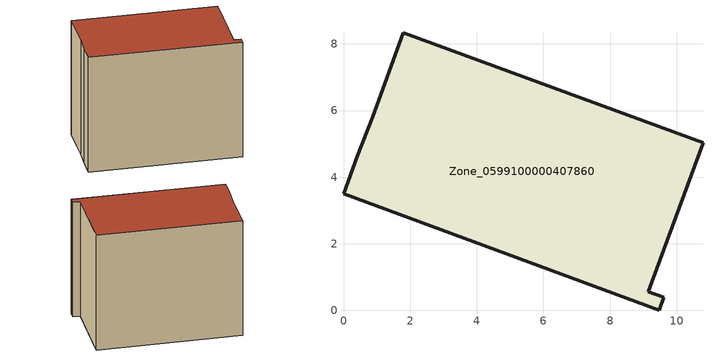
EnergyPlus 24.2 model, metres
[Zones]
Zone_0599100000407860
 floor ground (C_G): 0.88,5.81 1.79,8.34 10.79,5.03 9.15,0.57 9.62,0.4 9.47,0 0,3.5 0.42,4.62 z0
 wall outside (C_F): 0.42,4.62 0,3.5 9.47,0 9.62,0.4 9.15,0.57 10.79,5.03 1.79,8.34 0.88,5.81 0.42,4.62 z0:8.29
 roof outside (C_R): 1.79,8.34 0.88,5.81 0.42,4.62 0,3.5 9.47,0 9.62,0.4 9.15,0.57 10.79,5.03 z8.29
[BUILDING]
Pand.0599100000407860: North Axis=0; Terrain=City; Loads Convergence Tolerance Value=0.04; Temperature Convergence Tolerance Value=0.4; Solar Distribution=FullExterior; Maximum Number of Warmup Days=25; Minimum Number of Warmup Days=1
[Site:Location]
Rotterdam.The.Hague.AP_ZH_NLD Design_Conditions: Latitude=51.96; Longitude=4.45; Time Zone=1; Elevation=-4.5
[SITE:GROUNDTEMPERATURE:BUILDINGSURFACE]
18, 18, 18, 18, 18, 18, 18, 18, 18, 18, 18, 18
[MATERIAL] Thermal Absorptance=0.9; Solar Absorptance=0.7; Visible Absorptance=0.7
Name | Roughness | Thickness | Conductivity | Density | Specific Heat
G.TI.1992-2005 | MediumSmooth | 0.15 | 0.06 | 540 | 1210
F.TI.1992-2005 | Rough | 0.3 | 0.12 | 1920 | 840
R.TI.1992-2005 | MediumRough | 0.2 | 0.08 | 1500 | 1000
[CONSTRUCTION]
C_G: G.TI.1992-2005
C_F: F.TI.1992-2005
C_R: R.TI.1992-2005
[ZONE]
Zone_0599100000407860: Type=1; Multiplier=1; Ceiling Height=Autocalculate; Volume=Autocalculate; Floor Area=autocalculate; Part of Total Floor Area=Yes
[ZONEINFILTRATION:DESIGNFLOWRATE]
Infil_Zone_0599100000407860: Zone or ZoneList or Space or SpaceList=Zone_0599100000407860; Schedule=AlwaysOn; Design Flow Rate Calculation Method=Flow/Area; Flow Rate per Floor Area=0.0015; Constant Term Coefficient=1; Temperature Term Coefficient=0; Velocity Term Coefficient=0; Velocity Squared Term Coefficient=0
[HVACTEMPLATE:ZONE:IDEALLOADSAIRSYSTEM]
Zone_0599100000407860: Maximum Heating Supply Air Temperature=50; Minimum Cooling Supply Air Temperature=13; Maximum Heating Supply Air Humidity Ratio=0.0156; Minimum Cooling Supply Air Humidity Ratio=0.0077; Heating Limit=NoLimit; Cooling Limit=NoLimit; Dehumidification Control Type=ConstantSensibleHeatRatio; Cooling Sensible Heat Ratio=0.7; Dehumidification Setpoint=60; Humidification Control Type=None; Humidification Setpoint=30; Outdoor Air Method=None; Outdoor Air Flow Rate per Person=0.00944; Outdoor Air Flow Rate per Zone Floor Area=0; Outdoor Air Flow Rate per Zone=0; Demand Controlled Ventilation Type=None; Outdoor Air Economizer Type=NoEconomizer; Heat Recovery Type=None; Sensible Heat Recovery Effectiveness=0.7; Latent Heat Recovery Effectiveness=0.65
[ZONECONTROL:THERMOSTAT]
ThermostatControl_Zone_0599100000407860: Zone or ZoneList=Zone_0599100000407860; Control Type Schedule=DualSetpointControlType; Control 1=Thermostat_Zone_0599100000407860; Temperature Difference Between Cutout And Setpoint=0
[THERMOSTATSETPOINT:DUALSETPOINT]
Thermostat_Zone_0599100000407860: Heating Setpoint Temperature Schedule=HeatingSetpoint_Zone_0599100000407860; Cooling Setpoint Temperature Schedule=CoolingSetpoint_Zone_0599100000407860
[SCHEDULE:COMPACT]
HeatingSetpoint_Zone_0599100000407860: Through: 12/31, For: AllDays, Until: 24:00, 21
CoolingSetpoint_Zone_0599100000407860: Through: 12/31, For: AllDays, Until: 24:00, 24
DualSetpointControlType: Through: 12/31, For: AllDays, Until: 24:00, 4
AlwaysOn: Through: 12/31, For: AllDays, Until: 24:00, 1
